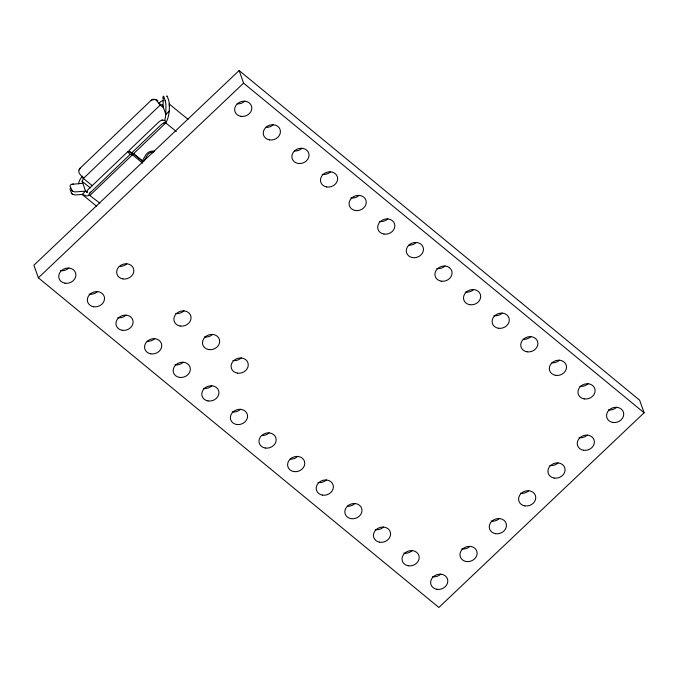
<?xml version="1.0" encoding="UTF-8"?>
<svg xmlns="http://www.w3.org/2000/svg" width="678" height="678" viewBox="0 0 678 678"><rect width="100%" height="100%" fill="white"/><g stroke="black" fill="none" stroke-linecap="round" stroke-linejoin="round"><path stroke-width="1.02" d="M163.059 106.548L163.245 96.751A4.161 0.636 85.6 0 1 163.873 96.666L165.593 102.031A4.161 0.636 85.6 0 1 165.924 106.175L165.847 114.421L164.873 120.362L165.779 122.921L176.322 131.515M164.873 120.362L161.517 120.26A4.161 1.195 -39.5 0 0 158.22 122.557L128.956 150.533L131.244 153.313L133.591 153.686L165.779 122.921C169.068 117.15 169.661 110.344 169.263 103.827A4.161 0.636 85.6 0 0 168.669 100.276L167.297 96.403A4.161 0.636 85.6 0 0 166.661 96.488M163.135 98.302L163.245 96.751M92.327 185.713L83.419 178.441L79.784 174.034A4.161 3.856 -81 0 1 79.046 169.983L80.165 168.169L151.126 100.352L152.923 99.369A4.161 3.856 -81 0 1 156.576 100.632L160.22 105.039L163.457 107.683M87.411 191.891L85.597 191.12L82.114 181.272L83.419 178.441L160.22 105.039L162.356 104.573L165.847 114.421L169.297 111.124M70.283 188.272L70.088 189.315L71.461 193.188L72.368 194.145A4.161 2.026 0.5 0 0 76.267 194.874L82.148 194.417L86.555 196.001L90.132 195.222L132.439 154.779L142.702 163.152L141.795 160.593L132.32 152.864M143.761 161.347L147.49 155.016A5.195 4.466 -19.5 0 1 153.626 152.389M79.046 169.983L80.165 168.169M99.861 203.163L89.318 195.095A4.161 1.195 -39.5 0 1 89.445 193.493L130.1 154.415L132.439 154.779M89.445 193.493L90.708 192.06M82.623 176.136L81.292 177.653A8.314 3.763 -50.8 0 0 78.656 183.899M130.6 152.075L127.803 151.635L88.411 189.281A4.161 1.195 -39.5 0 0 86.648 191.823L87.021 192.315L86.648 191.823M131.244 153.313L160.517 125.337A4.161 1.195 -39.5 0 1 163.805 123.04L165.779 122.921M239.131 70.529L33.9 265.208L38.366 277.811L438.869 607.471L644.1 412.792L639.634 400.19L239.131 70.529L243.588 83.131L644.1 412.792M38.366 277.811L243.588 83.131M158.711 103.319L160.847 101.615A8.314 3.763 -50.8 0 1 163.542 100.488M151.126 100.352L152.923 99.369M153.245 99.937L154.203 99.564A4.161 3.856 -81 0 1 157.855 100.836M96.742 206.324L82.148 194.417L85.597 191.12L76.292 191.84A4.161 2.026 0.5 0 1 72.393 191.111L70.114 186.281A4.161 2.026 0.5 0 1 71.554 184.391L82.809 183.246M161.517 120.26L162.678 120.014M163.805 123.04L164.966 122.794M71.554 184.391L73.504 183.967M151.279 152.389L153.016 152.77M169.5 104.234L188.111 119.413M133.591 153.686L142.329 160.813L145.795 154.931A7.272 6.255 -19.5 0 1 154.389 151.245M82.114 181.272L90.208 187.882M71.487 190.154L72.393 191.111M71.461 193.188L72.368 194.145M127.803 151.635L130.1 154.415M159.423 102.734L160.22 105.039M82.886 176.907L83.419 178.441M165.246 100.547L165.593 102.031M169.263 103.827L169.339 105.912M528.721 490.694A8.721 7.492 -19.5 0 1 520.39 493.27M212.612 334.39A8.721 7.492 -19.5 0 1 204.29 336.974M184.001 310.846A8.721 7.492 -19.5 0 1 175.678 313.422M558.036 462.879A8.721 7.492 -19.5 0 1 549.714 465.464M587.351 435.073A8.721 7.492 -19.5 0 1 579.029 437.649M616.675 407.258A8.721 7.492 -19.5 0 1 608.352 409.843M588.063 383.714A8.721 7.492 -19.5 0 1 579.741 386.299M559.46 360.171A8.721 7.492 -19.5 0 1 551.858 362.84M530.849 336.619A8.721 7.492 -19.5 0 1 523.255 339.288M502.245 313.075A8.721 7.492 -19.5 0 1 493.915 315.651M473.634 289.523A8.721 7.492 -19.5 0 1 465.311 292.108M445.031 265.979A8.721 7.492 -19.5 0 1 436.7 268.556M416.419 242.427A8.721 7.492 -19.5 0 1 408.826 245.105M387.808 218.884A8.721 7.492 -19.5 0 1 379.485 221.469M359.204 195.34A8.721 7.492 -19.5 0 1 350.882 197.917M330.593 171.788A8.721 7.492 -19.5 0 1 322.27 174.373M241.215 357.942A8.721 7.492 -19.5 0 1 232.893 360.518M240.512 409.292A8.721 7.492 -19.5 0 1 232.181 411.877M211.9 385.748A8.721 7.492 -19.5 0 1 203.578 388.333M183.297 362.205A8.721 7.492 -19.5 0 1 174.966 364.781M154.686 338.653A8.721 7.492 -19.5 0 1 147.092 341.322M126.074 315.109A8.721 7.492 -19.5 0 1 117.752 317.685M97.471 291.557A8.721 7.492 -19.5 0 1 89.149 294.142M68.859 268.013A8.721 7.492 -19.5 0 1 60.537 270.598M126.786 263.75A8.721 7.492 -19.5 0 1 119.192 266.42M244.775 101.149A8.721 7.492 -19.5 0 1 237.173 103.819M273.378 124.693A8.721 7.492 -19.5 0 1 265.784 127.371M499.398 518.5A8.721 7.492 -19.5 0 1 491.075 521.085M470.083 546.315A8.721 7.492 -19.5 0 1 461.76 548.9M440.759 574.122A8.721 7.492 -19.5 0 1 432.437 576.707M412.156 550.578A8.721 7.492 -19.5 0 1 403.834 553.163M297.727 456.387A8.721 7.492 -19.5 0 1 290.125 459.065M347.407 506.212A8.721 7.492 -19.5 0 0 351.077 518.67A8.721 7.492 -19.5 0 0 361.73 508.568A8.721 7.492 -19.5 0 0 347.407 506.212A8.721 7.492 -19.5 0 0 354.941 503.483M269.115 432.844A8.721 7.492 -19.5 0 1 261.522 435.513M383.545 527.035A8.721 7.492 -19.5 0 1 375.222 529.611M294.455 150.965A8.721 7.492 -19.5 0 0 298.125 163.423A8.721 7.492 -19.5 0 0 308.778 153.321A8.721 7.492 -19.5 0 0 294.455 150.965A8.721 7.492 -19.5 0 0 301.99 148.245M326.33 479.939A8.721 7.492 -19.5 0 1 318.007 482.516M524.857 505.881A8.721 7.492 -19.5 0 0 535.51 495.779A8.721 7.492 -19.5 0 0 521.179 493.423A8.721 7.492 -19.5 0 0 524.857 505.881M208.748 349.577A8.721 7.492 -19.5 0 0 219.401 339.475A8.721 7.492 -19.5 0 0 205.078 337.119A8.721 7.492 -19.5 0 0 208.748 349.577M180.145 326.025A8.721 7.492 -19.5 0 0 190.789 315.923A8.721 7.492 -19.5 0 0 176.466 313.567A8.721 7.492 -19.5 0 0 180.145 326.025M554.172 478.066A8.721 7.492 -19.5 0 0 564.825 467.964A8.721 7.492 -19.5 0 0 550.502 465.608A8.721 7.492 -19.5 0 0 554.172 478.066M583.495 450.26A8.721 7.492 -19.5 0 0 594.14 440.158A8.721 7.492 -19.5 0 0 579.817 437.802A8.721 7.492 -19.5 0 0 583.495 450.26M612.81 422.445A8.721 7.492 -19.5 0 0 623.463 412.343A8.721 7.492 -19.5 0 0 609.141 409.987A8.721 7.492 -19.5 0 0 612.81 422.445M584.207 398.901A8.721 7.492 -19.5 0 0 594.852 388.799A8.721 7.492 -19.5 0 0 580.529 386.443A8.721 7.492 -19.5 0 0 584.207 398.901M555.596 375.349A8.721 7.492 -19.5 0 0 566.249 365.247A8.721 7.492 -19.5 0 0 551.926 362.891A8.721 7.492 -19.5 0 0 555.596 375.349M526.992 351.806A8.721 7.492 -19.5 0 0 537.637 341.704A8.721 7.492 -19.5 0 0 523.314 339.347A8.721 7.492 -19.5 0 0 526.992 351.806M498.381 328.254A8.721 7.492 -19.5 0 0 509.034 318.151A8.721 7.492 -19.5 0 0 494.703 315.795A8.721 7.492 -19.5 0 0 498.381 328.254M469.769 304.71A8.721 7.492 -19.5 0 0 480.422 294.608A8.721 7.492 -19.5 0 0 466.1 292.252A8.721 7.492 -19.5 0 0 469.769 304.71M441.166 281.158A8.721 7.492 -19.5 0 0 451.811 271.064A8.721 7.492 -19.5 0 0 437.488 268.708A8.721 7.492 -19.5 0 0 441.166 281.158M412.555 257.615A8.721 7.492 -19.5 0 0 423.208 247.512A8.721 7.492 -19.5 0 0 408.885 245.156A8.721 7.492 -19.5 0 0 412.555 257.615M383.951 234.071A8.721 7.492 -19.5 0 0 394.596 223.969A8.721 7.492 -19.5 0 0 380.273 221.613A8.721 7.492 -19.5 0 0 383.951 234.071M355.34 210.519A8.721 7.492 -19.5 0 0 365.993 200.417A8.721 7.492 -19.5 0 0 351.67 198.061A8.721 7.492 -19.5 0 0 355.34 210.519M326.737 186.975A8.721 7.492 -19.5 0 0 337.381 176.873A8.721 7.492 -19.5 0 0 323.059 174.517A8.721 7.492 -19.5 0 0 326.737 186.975M237.359 373.12A8.721 7.492 -19.5 0 0 248.004 363.018A8.721 7.492 -19.5 0 0 233.681 360.662A8.721 7.492 -19.5 0 0 237.359 373.12M236.647 424.479A8.721 7.492 -19.5 0 0 247.301 414.377A8.721 7.492 -19.5 0 0 232.969 412.021A8.721 7.492 -19.5 0 0 236.647 424.479M208.036 400.935A8.721 7.492 -19.5 0 0 218.689 390.833A8.721 7.492 -19.5 0 0 204.366 388.477A8.721 7.492 -19.5 0 0 208.036 400.935M179.433 377.383A8.721 7.492 -19.5 0 0 190.077 367.281A8.721 7.492 -19.5 0 0 175.755 364.925A8.721 7.492 -19.5 0 0 179.433 377.383M150.821 353.84A8.721 7.492 -19.5 0 0 161.474 343.738A8.721 7.492 -19.5 0 0 147.151 341.381A8.721 7.492 -19.5 0 0 150.821 353.84M122.218 330.288A8.721 7.492 -19.5 0 0 132.863 320.194A8.721 7.492 -19.5 0 0 118.54 317.829A8.721 7.492 -19.5 0 0 122.218 330.288M93.606 306.744A8.721 7.492 -19.5 0 0 104.259 296.642A8.721 7.492 -19.5 0 0 89.937 294.286A8.721 7.492 -19.5 0 0 93.606 306.744M65.003 283.201A8.721 7.492 -19.5 0 0 75.648 273.098A8.721 7.492 -19.5 0 0 61.325 270.742A8.721 7.492 -19.5 0 0 65.003 283.201M122.93 278.929A8.721 7.492 -19.5 0 0 133.574 268.835A8.721 7.492 -19.5 0 0 119.252 266.479A8.721 7.492 -19.5 0 0 122.93 278.929M240.91 116.336A8.721 7.492 -19.5 0 0 251.563 106.234A8.721 7.492 -19.5 0 0 237.241 103.878A8.721 7.492 -19.5 0 0 240.91 116.336M269.522 139.88A8.721 7.492 -19.5 0 0 280.167 129.778A8.721 7.492 -19.5 0 0 265.844 127.422A8.721 7.492 -19.5 0 0 269.522 139.88M495.542 533.688A8.721 7.492 -19.5 0 0 506.186 523.586A8.721 7.492 -19.5 0 0 491.864 521.229A8.721 7.492 -19.5 0 0 495.542 533.688M466.218 561.503A8.721 7.492 -19.5 0 0 476.871 551.4A8.721 7.492 -19.5 0 0 462.549 549.044A8.721 7.492 -19.5 0 0 466.218 561.503M436.903 589.309A8.721 7.492 -19.5 0 0 447.548 579.207A8.721 7.492 -19.5 0 0 433.225 576.851A8.721 7.492 -19.5 0 0 436.903 589.309M408.292 565.766A8.721 7.492 -19.5 0 0 418.945 555.663A8.721 7.492 -19.5 0 0 404.622 553.307A8.721 7.492 -19.5 0 0 408.292 565.766M293.862 471.574A8.721 7.492 -19.5 0 0 304.515 461.472A8.721 7.492 -19.5 0 0 290.192 459.116A8.721 7.492 -19.5 0 0 293.862 471.574M265.259 448.031A8.721 7.492 -19.5 0 0 275.904 437.929A8.721 7.492 -19.5 0 0 261.581 435.573A8.721 7.492 -19.5 0 0 265.259 448.031M379.688 542.214A8.721 7.492 -19.5 0 0 390.333 532.111A8.721 7.492 -19.5 0 0 376.01 529.755A8.721 7.492 -19.5 0 0 379.688 542.214M322.474 495.118A8.721 7.492 -19.5 0 0 333.118 485.016A8.721 7.492 -19.5 0 0 318.796 482.66A8.721 7.492 -19.5 0 0 322.474 495.118"/></g></svg>
